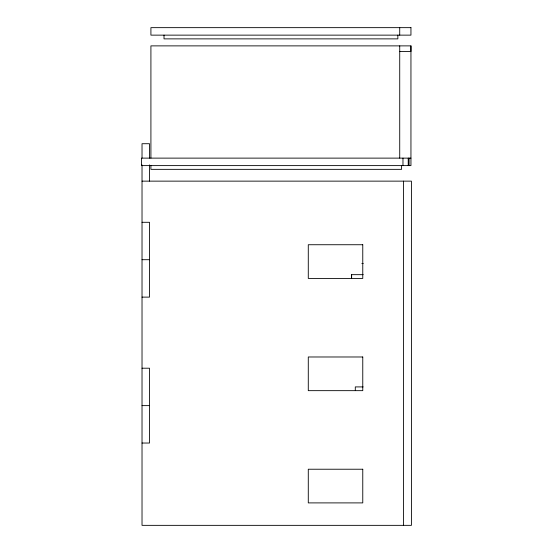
<?xml version="1.0" encoding="UTF-8"?>
<svg xmlns="http://www.w3.org/2000/svg" width="553" height="553" viewBox="0 0 553 553"><rect width="100%" height="100%" fill="white"/><g stroke="black" fill="none" stroke-linecap="round" stroke-linejoin="round"><path stroke-width="0.83" d="M399.722 158.123L399.722 45.878M150.914 158.123L150.914 45.878L410.948 45.878L410.948 165.61L141.561 165.61L141.561 158.123L410.948 158.123M410.948 45.878L410.941 51.491L399.722 51.491M142.024 181.135L411.411 181.135L411.411 525.35L142.024 525.35L142.024 164.884M142.024 222.292L149.504 222.292L149.504 297.12L142.024 297.12M142.024 259.703L149.504 259.703M361.842 263.449L363.238 263.449M363.238 274.668L351.556 274.668L351.556 278.124M142.024 368.208L149.504 368.208L149.504 443.036L142.024 443.036M363.155 386.913L355.289 386.913L355.289 390.37M142.024 405.625L149.504 405.625M409.075 158.123L409.075 165.61M408.232 158.123L408.232 165.61M403.434 181.135L403.434 525.35M402.971 158.123L402.971 165.61M401.596 165.61L401.596 169.349L150.914 169.349L150.914 165.61M399.722 27.65L399.722 35.136M397.849 35.136L397.849 38.876L164.013 38.876L164.013 35.136M351.639 274.668L351.639 278.124M149.504 158.123L149.504 143.718L142.024 143.718L142.024 158.123M149.504 164.884L149.504 181.135M410.948 27.65L150.914 27.65L150.914 35.136L410.948 35.136L410.948 27.65M362.768 244.737L308.284 244.737L308.284 278.415L362.768 278.415L362.768 244.737M362.768 356.982L308.284 356.982L308.284 390.66L362.768 390.66L362.768 356.982M362.768 469.227L308.284 469.227L308.284 502.898L362.768 502.898L362.768 469.227"/></g></svg>
